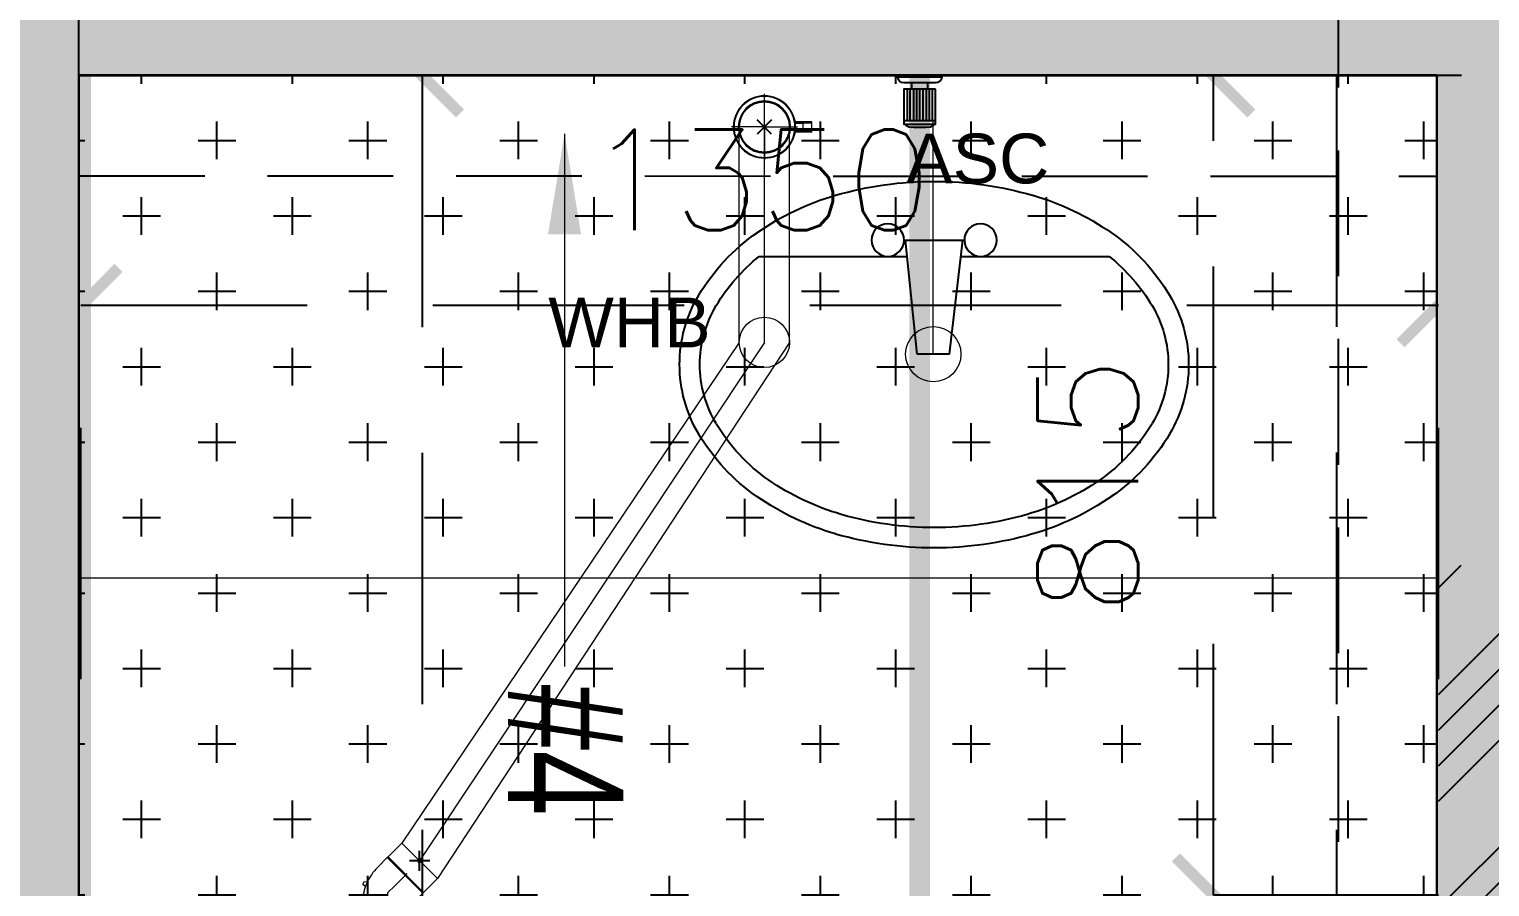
# Model space of a CAD drawing. Header units: millimetres. Extents: x 1135099 to 1230264, y -5736945 to -5695799.
# Drawn here: x 1185131 to 1186584, y -5715655 to -5714802 of the extents above; entities that cross this region are included whole.
import ezdxf

# ---------------------------------------------------------------- set-up
doc = ezdxf.new("R2010")
doc.units = ezdxf.units.MM
doc.header["$LTSCALE"] = 1000
doc.header["$MEASUREMENT"] = 0
for name, pattern in [('$0$( Hidden )', [0.375, 0.25, -0.125]), ('3BHK-A$0$( Hidden )', [0.375, 0.25, -0.125]), ('3BHK-A$0$AUDIT_D_120904163729-0', [0]), ('AUDIT_D_120904163729-0', [0]), ('T8(T9 IS SIMILAR) - DIMENSION & TEXTING$0$1', [0]), ('T8(T9 IS SIMILAR) - DIMENSION & TEXTING$0$CENTERX2', [101.6, 63.5, -12.7, 12.7, -12.7]), ('T8(T9 IS SIMILAR) - DIMENSION & TEXTING$0$HIDDEN', [0.375, 0.25, -0.125]), ('T8(T9 IS SIMILAR) - DIMENSION & TEXTING$1$AUDIT_D_120904163729-0', [0]), ('T8(T9 IS SIMILAR)$0$$0$HIDDEN', [0.375, 0.25, -0.125])]:
    doc.linetypes.add(name, pattern=pattern)
doc.layers.get('0').update_dxf_attribs({"linetype": 'AUDIT_D_120904163729-0'})
for name, color, linetype in [('$0$a-beam 2', 50, 'Continuous'), ('3BHK-A$0$$1$LEDGE WALL', 5, 'Continuous'), ('3BHK-A$0$A-HATCH -160', 251, '3BHK-A$0$AUDIT_D_120904163729-0'), ('3BHK-A$0$A-SANITARY', 2, 'Continuous'), ('3BHK-A$0$A-TOI SUNK 50MM', 8, 'Continuous'), ('T8(T9 IS SIMILAR) - DIMENSION & TEXTING$0$A-DIMENSIONS', 2, 'T8(T9 IS SIMILAR) - DIMENSION & TEXTING$0$HIDDEN'), ('T8(T9 IS SIMILAR) - DIMENSION & TEXTING$0$A-PLUMBING', 7, 'T8(T9 IS SIMILAR) - DIMENSION & TEXTING$1$AUDIT_D_120904163729-0'), ('T8(T9 IS SIMILAR) - DIMENSION & TEXTING$0$KITCHEN BLOCK', 255, 'Continuous'), ('T8(T9 IS SIMILAR) - DIMENSION & TEXTING$0$U-TI-BOILER', 1, 'T8(T9 IS SIMILAR) - DIMENSION & TEXTING$0$1'), ('T8(T9 IS SIMILAR) - DIMENSION & TEXTING$0$U-TI-TEXT', 7, 'Continuous'), ('T8(T9 IS SIMILAR) - DIMENSION & TEXTING$0$U-TI-WS', 5, 'Continuous'), ('T8(T9 IS SIMILAR)$0$S-BEAM', 20, 'T8(T9 IS SIMILAR)$0$$0$HIDDEN'), ('T8_REFUGE COLUMNS$1$A-RCC COLS', 3, 'Continuous'), ('T8_TYPICAL COLUMNS$0$A-RCC COLS', 3, 'Continuous')]:
    doc.layers.add(name, color=color, linetype=linetype)
for name, color, linetype, lineweight in [('3BHK-A$0$a-TOI-fixtures', 251, 'Continuous', 0), ('3BHK-A$0$A-WALL- 160', 6, 'Continuous', 30), ('T8(T9 IS SIMILAR) - DIMENSION & TEXTING$0$pl-50dia waste pie', 6, 'Continuous', 0), ('T8(T9 IS SIMILAR) - DIMENSION & TEXTING$0$pl-50dia waste pipe1', 6, 'Continuous', 0), ('T8(T9 IS SIMILAR) - DIMENSION & TEXTING$1$R0-18-10-2014-T1-1st Podium Floor Plan$0$Text', 2, 'Continuous', 0), ('T8(T9 IS SIMILAR)$0$D&W', 8, 'Continuous', 25)]:
    doc.layers.add(name, color=color, linetype=linetype, lineweight=lineweight)
doc.layers.add('A-RERA CARPET AREA', color=30, linetype='Continuous', plot=False)
doc.layers.add('T8(T9 IS SIMILAR) - DIMENSION & TEXTING$0$GEB-BEZUG', color=2, linetype='Continuous', lineweight=25, true_color=0xffff00)
doc.layers.add('T8_REFUGE COLUMNS$1$COL-HATCH', color=7, linetype='Continuous', lineweight=25, true_color=0xa3a3a3)
doc.styles.add('T8(T9 IS SIMILAR) - DIMENSION & TEXTING$0$arial', font='sanss___.ttf')
doc.styles.add('T8(T9 IS SIMILAR) - DIMENSION & TEXTING$0$Romans 1', font='romans.shx', dxfattribs={"height": 100})
doc.styles.add('T8(T9 IS SIMILAR) - DIMENSION & TEXTING$1$ARIAL ARROW', font='swisscl.ttf')
doc.styles.add('T8(T9 IS SIMILAR) - DIMENSION & TEXTING$1$Tahoma', font='tahoma.ttf')
doc.dimstyles.new('T8(T9 IS SIMILAR) - DIMENSION & TEXTING$0$ALPINE S', dxfattribs={"dimscale": 0, "dimtxt": 100, "dimasz": 75, "dimexe": 0, "dimexo": 0, "dimgap": 75, "dimtad": 1, "dimdec": 0, "dimzin": 0, "dimdsep": 46, "dimtxsty": 'T8(T9 IS SIMILAR) - DIMENSION & TEXTING$0$Romans 1', "dimblk": 'T8(T9 IS SIMILAR) - DIMENSION & TEXTING$0$_ArchTick', "dimcen": 0.09, "dimclrd": 256, "dimclre": 256, "dimclrt": 7, "dimadec": 0, "dimazin": 0, "dimtfac": 1, "dimtdec": 0, "dimtofl": 0, "dimtmove": 1, "dimatfit": 0, "dimldrblk": 'T8(T9 IS SIMILAR) - DIMENSION & TEXTING$0$_Open90', "dimfxl": 1, "dimtolj": 1, "dimtzin": 0, "dimarcsym": 0})
doc.dimstyles.new('T8(T9 IS SIMILAR) - DIMENSION & TEXTING$1$SAMATA STD', dxfattribs={"dimtxt": 100, "dimasz": 50, "dimexe": 50, "dimexo": 50, "dimgap": 10, "dimtad": 0, "dimdec": 0, "dimrnd": 5, "dimzin": 0, "dimdsep": 46, "dimtxsty": 'T8(T9 IS SIMILAR) - DIMENSION & TEXTING$1$Tahoma', "dimblk": 'T8(T9 IS SIMILAR) - DIMENSION & TEXTING$1$_Origin2', "dimcen": -50, "dimdle": 50, "dimclrd": 7, "dimclre": 7, "dimclrt": 7, "dimadec": 0, "dimazin": 0, "dimtfac": 1, "dimtdec": 0, "dimtmove": 1, "dimatfit": 3, "dimfxl": 150, "dimtfill": 1, "dimtolj": 1, "dimtzin": 0, "dimlwd": -1, "dimlwe": -1, "dimarcsym": 0})

# ---------------------------------------------------------------- blocks, each defined once
blk = doc.blocks.new('$0$A$C76D3746F')
at = {"layer": '$0$a-beam 2', "color": 8, "linetype": '$0$( Hidden )', "ltscale": 0.5}
blk.add_line((-1600.6, -5399.8), (-1600.6, -815, -0.1), dxfattribs=at)
blk = doc.blocks.new('T8(T9 IS SIMILAR) - DIMENSION & TEXTING$0$_ArchTick')
at = {"color": 0, "linetype": 'ByBlock', "const_width": 0.15}
blk.add_lwpolyline([(-0.5, -0.5), (0.5, 0.5)], dxfattribs=at)
blk = doc.blocks.new('*D383')
at = {"layer": 'T8(T9 IS SIMILAR) - DIMENSION & TEXTING$0$A-DIMENSIONS', "linetype": 'T8(T9 IS SIMILAR) - DIMENSION & TEXTING$0$HIDDEN', "lineweight": -2, "transparency": 16777216}
for p, q in [((1186532.7, -5714848.7), (1186309.2, -5714848.7)), ((1186532.7, -5715663.5), (1186309.2, -5715663.5))]:
    blk.add_line(p, q, dxfattribs=at)
at = {"layer": 'T8(T9 IS SIMILAR) - DIMENSION & TEXTING$0$A-DIMENSIONS', "lineweight": -2, "transparency": 16777216}
blk.add_line((1186309.2, -5715663.5), (1186309.2, -5714848.7), dxfattribs=at)
at = {"layer": 'T8(T9 IS SIMILAR) - DIMENSION & TEXTING$0$A-DIMENSIONS', "linetype": 'ByBlock', "lineweight": -2, "transparency": 16777216, "xscale": 75, "yscale": 75, "zscale": 75}
for p, rotation in [((1186309.2, -5714848.7), 90), ((1186309.2, -5715663.5), 270)]:
    blk.add_blockref('T8(T9 IS SIMILAR) - DIMENSION & TEXTING$0$_ArchTick', p, dxfattribs=dict(at, rotation=rotation))
at = {"layer": 'T8(T9 IS SIMILAR) - DIMENSION & TEXTING$0$A-DIMENSIONS', "color": 7, "linetype": 'ByBlock', "transparency": 16777216, "insert": (1186184.2, -5715256.1), "char_height": 100, "attachment_point": 5, "rotation": 90, "style": 'T8(T9 IS SIMILAR) - DIMENSION & TEXTING$0$Romans 1'}
blk.add_mtext('\\A1;815', dxfattribs=at)
blk = doc.blocks.new('T8(T9 IS SIMILAR) - DIMENSION & TEXTING$0$_Open90')
at = {"color": 0, "linetype": 'ByBlock', "lineweight": -2}
for p, q in [((-0.5, 0.5), (0, 0)), ((0, 0), (-1, 0)), ((0, 0), (-0.5, -0.5))]:
    blk.add_line(p, q, dxfattribs=at)
blk = doc.blocks.new('*D384')
at = {"layer": 'T8(T9 IS SIMILAR) - DIMENSION & TEXTING$0$A-DIMENSIONS', "linetype": 'T8(T9 IS SIMILAR) - DIMENSION & TEXTING$0$HIDDEN', "lineweight": -2, "transparency": 16777216}
for p, q in [((1185182.7, -5715448.7), (1185182.7, -5715077.3)), ((1186532.7, -5715448.7), (1186532.7, -5715077.3))]:
    blk.add_line(p, q, dxfattribs=at)
at = {"layer": 'T8(T9 IS SIMILAR) - DIMENSION & TEXTING$0$A-DIMENSIONS', "lineweight": -2, "transparency": 16777216}
blk.add_line((1186532.7, -5715077.3), (1185182.7, -5715077.3), dxfattribs=at)
at = {"layer": 'T8(T9 IS SIMILAR) - DIMENSION & TEXTING$0$A-DIMENSIONS', "linetype": 'ByBlock', "lineweight": -2, "transparency": 16777216, "xscale": 75, "yscale": 75, "zscale": 75, "rotation": 180}
blk.add_blockref('T8(T9 IS SIMILAR) - DIMENSION & TEXTING$0$_ArchTick', (1185182.7, -5715077.3), dxfattribs=at)
at = {"layer": 'T8(T9 IS SIMILAR) - DIMENSION & TEXTING$0$A-DIMENSIONS', "linetype": 'ByBlock', "lineweight": -2, "transparency": 16777216, "xscale": 75, "yscale": 75, "zscale": 75}
blk.add_blockref('T8(T9 IS SIMILAR) - DIMENSION & TEXTING$0$_ArchTick', (1186532.7, -5715077.3), dxfattribs=at)
at = {"layer": 'T8(T9 IS SIMILAR) - DIMENSION & TEXTING$0$A-DIMENSIONS', "color": 7, "linetype": 'ByBlock', "transparency": 16777216, "insert": (1185857.7, -5714952.3), "char_height": 100, "attachment_point": 5, "style": 'T8(T9 IS SIMILAR) - DIMENSION & TEXTING$0$Romans 1'}
blk.add_mtext('\\A1;1350', dxfattribs=at)
blk = doc.blocks.new('*D385')
at = {"layer": 'T8(T9 IS SIMILAR) - DIMENSION & TEXTING$0$A-DIMENSIONS', "linetype": 'T8(T9 IS SIMILAR) - DIMENSION & TEXTING$0$HIDDEN', "lineweight": -2, "transparency": 16777216}
for p, q in [((1185777.6, -5714848.7), (1185522.3, -5714848.7)), ((1185731.8, -5717398.7), (1185522.3, -5717398.7))]:
    blk.add_line(p, q, dxfattribs=at)
at = {"layer": 'T8(T9 IS SIMILAR) - DIMENSION & TEXTING$0$A-DIMENSIONS', "lineweight": -2, "transparency": 16777216}
blk.add_line((1185522.3, -5714848.7), (1185522.3, -5717398.7), dxfattribs=at)
at = {"layer": 'T8(T9 IS SIMILAR) - DIMENSION & TEXTING$0$A-DIMENSIONS', "linetype": 'ByBlock', "lineweight": -2, "transparency": 16777216, "xscale": 75, "yscale": 75, "zscale": 75}
for p, rotation in [((1185522.3, -5714848.7), 90), ((1185522.3, -5717398.7), 270)]:
    blk.add_blockref('T8(T9 IS SIMILAR) - DIMENSION & TEXTING$0$_ArchTick', p, dxfattribs=dict(at, rotation=rotation))
at = {"layer": 'T8(T9 IS SIMILAR) - DIMENSION & TEXTING$0$A-DIMENSIONS', "color": 7, "linetype": 'ByBlock', "transparency": 16777216, "insert": (1185397.3, -5716123.7), "char_height": 100, "attachment_point": 5, "rotation": 90, "style": 'T8(T9 IS SIMILAR) - DIMENSION & TEXTING$0$Romans 1'}
blk.add_mtext('\\A1;2550', dxfattribs=at)
blk = doc.blocks.new('T8(T9 IS SIMILAR) - DIMENSION & TEXTING$0$Einfügepunkt')
at = {"layer": 'T8(T9 IS SIMILAR) - DIMENSION & TEXTING$0$GEB-BEZUG'}
for p, q in [((-7.1, -7.1), (7.1, 7.1)), ((-7.1, 7.1), (7.1, -7.1))]:
    blk.add_line(p, q, dxfattribs=at)
blk = doc.blocks.new('T8(T9 IS SIMILAR) - DIMENSION & TEXTING$0$361.771.16.1_G')
at = {"lineweight": 13, "ltscale": 25}
for p, q in [((0, 0), (0, 32.8)), ((-47, 5.2), (-30.6, 5.2)), ((-47, -5.2), (-47, 5.2)), ((-47, 3.7), (-30.8, 3.7)), ((-38, 3.7), (-38, -3.8)), ((-30.8, 3.7), (-38, 3.7)), ((-47, -3.7), (-30.8, -3.7)), ((-47, -5.2), (-30.6, -5.2)), ((-38, -3.8), (-30.8, -3.8)), ((0, 0), (-32.8, 0)), ((0, 0), (0, -32.8)), ((0, 0), (32.8, 0))]:
    blk.add_line(p, q, dxfattribs=at)
for radius in [31, 30.3, 26, 25]:
    blk.add_circle((0, 0), radius, dxfattribs=at)
blk.add_blockref('T8(T9 IS SIMILAR) - DIMENSION & TEXTING$0$Einfügepunkt', (0, 0), dxfattribs=at)
blk = doc.blocks.new('T8(T9 IS SIMILAR) - DIMENSION & TEXTING$0$361.045.16.1_A')
at = {"ltscale": 25}
for p, q in [((-49.5, 14.1), (-14.1, 49.5)), ((3.2, 32.2), (-14.1, 49.5)), ((3.2, 32.2), (-32.2, -3.2)), ((-31.5, -3.9), (3.9, 31.5)), ((3.2, 31.5), (-31.5, -3.2)), ((3.2, 31.5), (3.2, 32.2)), ((3.2, 31.5), (3.9, 31.5)), ((10.4, 25), (3.9, 31.5)), ((-13.8, 13.8), (-15.6, 15.6)), ((-32.2, -3.2), (-49.5, 14.1)), ((0, 0), (-13.8, 13.8)), ((-5.6, 5.6), (-7.3, 7.3)), ((0, -10.4), (0, 0)), ((23.4, 11.3), (20.3, 10.9)), ((24.5, 8.5), (22, 6.6)), ((23.4, 11.3), (24.5, 8.5)), ((-31.5, -3.2), (-32.2, -3.2)), ((-31.5, -3.2), (-31.5, -3.9)), ((-25, -10.4), (-31.5, -3.9)), ((-25, -24.5), (-25, -10.4)), ((0, -24.5), (0, -10.4)), ((25, -24.5), (25, -10.4)), ((-24.5, -25), (-25, -24.5)), ((25, -24.5), (-25, -24.5)), ((-24.5, -25), (-25, -25.5)), ((-25, -45), (-25, -25.5)), ((-25, -25.5), (25, -25.5)), ((-24.5, -25), (24.5, -25)), ((0, -27), (0, -24.5)), ((24.5, -25), (25, -24.5)), ((24.5, -25), (25, -25.5)), ((25, -45), (25, -25.5)), ((0, -45), (0, -42.5)), ((-25, -45), (25, -45)), ((0, -45), (-2.5, -45)), ((0, -45), (0, -47.5)), ((0, -45), (2.5, -45))]:
    blk.add_line(p, q, dxfattribs=at)
for start, end in [(25.1575, 45), (0, 19.8425)]:
    blk.add_arc((-25, -10.4), 50, start, end, dxfattribs=at)
blk.add_open_spline([(22, 6.6), (22, 6.6), (22, 6.6), (22, 6.8), (21.9, 6.9), (21.8, 7.2), (21.7, 7.4), (21.5, 7.8), (21.4, 8), (21.3, 8.3), (21.2, 8.5), (21.1, 8.8), (21, 8.9), (20.9, 9.3), (20.8, 9.4), (20.7, 9.8), (20.6, 10.1), (20.4, 10.5), (20.4, 10.6), (20.3, 10.8), (20.3, 10.9), (20.3, 10.9)], degree=3, knots=[-0.7326885, -0.7326885, -0.7326885, -0.7326885, -0.6703276, -0.6703276, -0.5851203, -0.5851203, -0.4924215, -0.4924215, -0.4253679, -0.4253679, -0.3759063, -0.3759063, -0.3289293, -0.3289293, -0.2716255, -0.2716255, -0.1856359, -0.1856359, -0.0935578, -0.0935578, 0, 0, 0, 0], dxfattribs=at)
blk.add_blockref('T8(T9 IS SIMILAR) - DIMENSION & TEXTING$0$Einfügepunkt', (0, -45), dxfattribs=at)
blk = doc.blocks.new('T8(T9 IS SIMILAR) - DIMENSION & TEXTING$0$ASC')
at = {"layer": 'T8(T9 IS SIMILAR) - DIMENSION & TEXTING$0$U-TI-BOILER'}
for points in [[(631187.54, 41364.6471), (631187.5537, 41364.6471)], [(631187.5649, 41364.6039), (631187.5289, 41364.6039), (631187.5289, 41364.6399), (631187.5289, 41364.6435), (631187.5649, 41364.6435), (631187.5649, 41364.6039)], [(631187.5649, 41364.6399), (631187.5289, 41364.6399)], [(631187.5325, 41364.6039), (631187.5325, 41364.6399)], [(631187.5361, 41364.6399), (631187.5361, 41364.6039)], [(631187.5397, 41364.6039), (631187.5397, 41364.6399)], [(631187.5433, 41364.6039), (631187.5433, 41364.6399)], [(631187.5469, 41364.6399), (631187.5469, 41364.6039)], [(631187.5505, 41364.6039), (631187.5505, 41364.6399)], [(631187.5541, 41364.6039), (631187.5541, 41364.6399)], [(631187.5577, 41364.6039), (631187.5577, 41364.6399)], [(631187.5613, 41364.6399), (631187.5613, 41364.6039)], [(631187.5649, 41364.5967), (631187.5289, 41364.5967)], [(631187.5379, 41364.6039), (631187.5379, 41364.5967)], [(631187.5559, 41364.5967), (631187.5559, 41364.6039)], [(631187.5217, 41364.5895), (631187.5721, 41364.5895)]]:
    blk.add_lwpolyline(points, dxfattribs=at)
for centre, radius, start, end in [((631187.5374, 41364.6384), 0.00911, 72.8198, 145.9406), ((631187.5563, 41364.6384), 0.00911, 34.0594, 107.1803), ((631187.5289, 41364.5895), 0.0072, 90, 180), ((631187.5649, 41364.5895), 0.0072, 0, 90)]:
    blk.add_arc(centre, radius, start, end, dxfattribs=at)
blk = doc.blocks.new('T8(T9 IS SIMILAR) - DIMENSION & TEXTING$0$A$C77D62699')
at = {"layer": 'T8(T9 IS SIMILAR) - DIMENSION & TEXTING$0$pl-50dia waste pipe1'}
for p, q in [((-21614.8, -1239.9, 1.3), (-21614.8, -1025.7, 1.3)), ((-21564.8, -1239.9, 1.3), (-21564.8, -1025.7, 1.3)), ((-21614.8, -1239.9, 1.3), (-21950.3, -1737.7, 0.8)), ((-21564.8, -1239.9, 1.3), (-21914.9, -1773, 0.8))]:
    blk.add_line(p, q, dxfattribs=at)
at = {"layer": 'T8(T9 IS SIMILAR) - DIMENSION & TEXTING$0$pl-50dia waste pipe1', "color": 12, "linetype": 'T8(T9 IS SIMILAR) - DIMENSION & TEXTING$0$CENTERX2'}
for q in [(-21589.8, -1025.7, 1.3), (-21932.6, -1755.4, 0.8)]:
    blk.add_line((-21589.8, -1239.9, 1.3), q, dxfattribs=at)
at = {"layer": 'T8(T9 IS SIMILAR) - DIMENSION & TEXTING$0$pl-50dia waste pipe1', "ltscale": 0.1}
for centre in [(-21589.8, -1025.7, 1.3), (-21589.8, -1239.9, 1.3)]:
    blk.add_circle(centre, 25, dxfattribs=at)
at = {"layer": 'T8(T9 IS SIMILAR) - DIMENSION & TEXTING$0$U-TI-WS', "lineweight": 40, "ltscale": 0.01, "const_width": 20.5, "elevation": 0.7}
blk.add_lwpolyline([(-21047.5, -3746.8), (-21047.5, -3847.5), (-21435.3, -3847.5), (-21435.3, -975.6)], dxfattribs=at)
at = {"layer": 'T8(T9 IS SIMILAR) - DIMENSION & TEXTING$0$KITCHEN BLOCK', "xscale": -871.6493472992639, "yscale": 871.6493472992646, "zscale": 871.6493472992646, "rotation": 180.001534180152}
blk.add_blockref('T8(T9 IS SIMILAR) - DIMENSION & TEXTING$0$ASC', (-550196613.8, 36039710, 0.7), dxfattribs=at)
at = {"layer": 'T8(T9 IS SIMILAR) - DIMENSION & TEXTING$0$pl-50dia waste pie', "xscale": -1.000020158935082, "yscale": 1.000020158935082, "zscale": 1.000020158935082}
blk.add_blockref('T8(T9 IS SIMILAR) - DIMENSION & TEXTING$0$361.771.16.1_G', (-21589.7, -1025.7, 1.3), dxfattribs=at)
at = {"layer": 'T8(T9 IS SIMILAR) - DIMENSION & TEXTING$0$pl-50dia waste pie', "ltscale": 0.1, "xscale": 1.000020158935082, "yscale": 1.000020158935082, "zscale": 1.000020158935082, "rotation": 135}
blk.add_blockref('T8(T9 IS SIMILAR) - DIMENSION & TEXTING$0$361.045.16.1_A', (-21964.4, -1787.2, 0.8), dxfattribs=at)
at = {"layer": 'T8(T9 IS SIMILAR) - DIMENSION & TEXTING$0$U-TI-TEXT', "style": 'T8(T9 IS SIMILAR) - DIMENSION & TEXTING$0$arial'}
for s, p in [('ASC', (-21448.7, -1081.8, 1.3)), ('WHB', (-21804.7, -1244.9, 1.3))]:
    blk.add_text(s, height=49.53, rotation=359.9999, dxfattribs=at).set_placement(p)
blk = doc.blocks.new('T8(T9 IS SIMILAR) - DIMENSION & TEXTING$1$_Origin2')
at = {"color": 0, "linetype": 'ByBlock', "lineweight": -2}
blk.add_line((-0.5, 0), (-1, 0), dxfattribs=at)
for radius in [0.5, 0.25]:
    blk.add_circle((0, 0), radius, dxfattribs=at)
blk = doc.blocks.new('T8_REFUGE COLUMNS')
at = {"layer": 'T8_REFUGE COLUMNS$1$COL-HATCH', "linetype": 'ByBlock'}
h = blk.add_hatch(color=256, dxfattribs=at)
h.dxf.hatch_style = 1
h.paths.add_polyline_path([(1184832.1, -5718799.9), (1185182.1, -5718799.9), (1185182.1, -5709299.9), (1184832.1, -5709299.9)])
at = {"layer": 'T8_REFUGE COLUMNS$1$A-RCC COLS', "linetype": 'ByBlock'}
blk.add_lwpolyline([(1184832.1, -5718799.9), (1185182.1, -5718799.9), (1185182.1, -5709299.9), (1184832.1, -5709299.9)], close=True, dxfattribs=at)
blk = doc.blocks.new('T8_TYPICAL COLUMNS')
at = {"layer": 'T8_TYPICAL COLUMNS$0$A-RCC COLS', "linetype": 'ByBlock'}
blk.add_blockref('T8_REFUGE COLUMNS', (0, 0), dxfattribs=at)
blk = doc.blocks.new('3BHK-A$0$WB1')
at = {"layer": '3BHK-A$0$A-SANITARY', "color": 0, "ltscale": 1000}
for p, q in [((190074.4, -1779394.5), (190063, -1779507.9)), ((190106.8, -1779394.5), (190119.9, -1779507.9)), ((189917.5, -1779491.7), (190064.6, -1779491.7)), ((190118, -1779491.7), (190265.4, -1779491.7)), ((190061.5, -1779507.9), (190121.4, -1779507.9))]:
    blk.add_line(p, q, dxfattribs=at)
at = {"layer": '3BHK-A$0$A-SANITARY', "color": 0}
blk.add_line((190106.8, -1779394.5), (190074.4, -1779394.5), dxfattribs=at)
for centre, major_axis, start_param, end_param in [((190091.4, -1779555.7), (-92.6, 341.5), 6.018375, 6.298924), ((190091.4, -1779555.7), (-92.6, 341.5), 5.737826, 6.018375), ((190067.1, -1779471.3), (-69.6, 256.7), 0.015739, 0.342992), ((190091.4, -1779555.7), (-87.3, 322), 6.018375, 6.298924), ((190091.4, -1779555.7), (-87.3, 322), 5.737826, 6.018375), ((190115.8, -1779471.3), (-69.6, 256.7), 5.410573, 5.737826), ((190067.1, -1779471.3), (-64.3, 237.2), 0.015739, 0.342992), ((190115.8, -1779471.3), (-64.3, 237.2), 5.410573, 5.737826), ((190030, -1779417.8), (-52.6, 193.9), 0.342992, 0.768932), ((190152.9, -1779417.8), (-52.6, 193.9), 4.984633, 5.410573), ((190030, -1779417.8), (-47.3, 174.4), 0.342992, 0.768932), ((190152.9, -1779417.8), (-47.3, 174.4), 4.984633, 5.410573), ((189973.2, -1779384.1), (-35.3, 130.2), 0.768932, 1.305986), ((190209.6, -1779384.1), (-35.3, 130.2), 4.447579, 4.984633), ((189973.2, -1779384.1), (-30, 110.7), 0.768932, 1.305986), ((190209.6, -1779384.1), (-30, 110.7), 4.447579, 4.984633), ((189973.2, -1779384.1), (-35.3, 130.2), 1.305986, 1.84304), ((189973.2, -1779384.1), (-30, 110.7), 1.305986, 1.84304), ((190209.6, -1779384.1), (-30, 110.7), 3.910525, 4.447579), ((190209.6, -1779384.1), (-35.3, 130.2), 3.910525, 4.447579), ((190030, -1779350.3), (-52.6, 193.9), 1.84304, 2.268981), ((190030, -1779350.3), (-47.3, 174.4), 1.84304, 2.20494), ((190152.9, -1779350.3), (-47.3, 174.4), 3.548625, 3.910525), ((190152.9, -1779350.3), (-52.6, 193.9), 3.484585, 3.910525), ((190045.3, -1779507.9), (-4.2, 15.6), 6.018375, 12.30156), ((190137.6, -1779507.9), (-4.2, 15.6), 6.018375, 12.30156), ((190067.1, -1779296.9), (-69.6, 256.7), 2.268981, 2.596234), ((190115.8, -1779296.9), (-69.6, 256.7), 3.157331, 3.484585), ((190091.4, -1779212.5), (-92.6, 341.5), 2.596234, 2.876783), ((190091.4, -1779212.5), (-92.6, 341.5), 2.876783, 3.157331)]:
    blk.add_ellipse(centre, major_axis=major_axis, ratio=1, start_param=start_param, end_param=end_param, dxfattribs=at)
blk = doc.blocks.new('3BHK-A')
at = {"layer": '3BHK-A$0$A-HATCH -160', "linetype": 'ByBlock'}
h = blk.add_hatch(dxfattribs=at)
h.set_pattern_fill('ZIGZAG', color=256, scale=250)
h.set_pattern_definition([(9e-15, (1e-08, 0), (31.25, 31.25), [31.25, -31.25]), (90, (31.25, 0), (-31.25, 31.25), [31.25, -31.25])])
h.paths.add_polyline_path([(1185182.8, -5714749.5), (1186532.7, -5714749.5), (1186532.7, -5714149.5), (1186632.7, -5714149.5), (1186632.7, -5714749.5), (1188712.7, -5714749.5), (1188712.7, -5714049.5), (1189032.5, -5714049.5), (1189032.5, -5714149.5), (1188812.7, -5714149.5), (1188812.7, -5715449.5), (1189032.5, -5715449.5), (1189032.5, -5715549.5), (1188712.7, -5715549.5), (1188712.7, -5714849.5), (1186632.7, -5714849.5), (1186632.7, -5715664.5), (1186532.7, -5715664.5), (1186532.7, -5714849.5), (1185182.8, -5714849.5)])
h.paths.add_polyline_path([(1185182.8, -5713249.5), (1185782.7, -5713249.5), (1185782.7, -5713149.5), (1185182.8, -5713149.5)])
h.paths.add_polyline_path([(1186532.7, -5710699.5), (1186632.7, -5710699.5), (1186632.7, -5713249.5), (1186532.7, -5713249.5)])
h.paths.add_polyline_path([(1186532.7, -5717399.5), (1186632.7, -5717399.5), (1186632.7, -5716414.5), (1186532.7, -5716414.5)])
h.paths.add_polyline_path([(1194902.2, -5715375), (1194082.3, -5715375), (1194082.3, -5715475), (1194902.2, -5715475)])
h.paths.add_polyline_path([(1195782.2, -5715375), (1196682.2, -5715375), (1196682.2, -5715475), (1195782.2, -5715475)])
h.paths.add_polyline_path([(1194132.5, -5714149.9), (1196532.4, -5714149.9), (1196532.4, -5714049.9), (1194132.5, -5714049.9)])
h.paths.add_polyline_path([(1197432.4, -5711800.2), (1197532.4, -5711800.2), (1197532.4, -5714149.9), (1197432.4, -5714149.9)])
h.paths.add_polyline_path([(1198282.4, -5714149.9), (1198958.7, -5714149.9), (1198958.7, -5714049.9), (1198282.4, -5714049.9)])
h.paths.add_polyline_path([(1196871.9, -5720208.6), (1196082.2, -5720209.7), (1196082.3, -5720109.7), (1196082.2, -5720109.7), (1196182.2, -5720109.7), (1196871.9, -5720108.6)])
h.paths.add_polyline_path([(1193397.2, -5709939.9), (1193882.3, -5709939.6), (1193882.3, -5710040.1), (1193397.3, -5710040.1)])
h.paths.add_polyline_path([(1186632.7, -5708554.7), (1187192.3, -5708554.8), (1187192.3, -5708654.7), (1186632.7, -5708654.7)])
h.paths.add_polyline_path([(1194182.3, -5715724), (1194082.3, -5715724), (1194082.3, -5715474), (1194182.3, -5715474)])
at = {"layer": '3BHK-A$0$A-TOI SUNK 50MM'}
h = blk.add_hatch(dxfattribs=at)
h.set_pattern_fill('CROSS', color=256, scale=300, style=0)
h.set_pattern_definition([(9e-15, (-0.65, 1286.84), (75, 75), [37.5, -112.5]), (90, (18.1, 1268.09), (-75, 75), [37.5, -112.5])])
h.paths.add_polyline_path([(1186532.7, -5713148.5), (1185182.4, -5713148.5), (1185182.4, -5710698.5), (1186532.7, -5710698.5)])
h.paths.add_polyline_path([(1185182.4, -5714848.6), (1186532.7, -5714848.6), (1186532.7, -5717398.5), (1185182.4, -5717398.5)])
at = {"layer": '3BHK-A$0$$1$LEDGE WALL', "linetype": '3BHK-A$0$( Hidden )', "ltscale": 0.5}
blk.add_line((1185182.4, -5714948.6, 0), (1186532.7, -5714948.7), dxfattribs=at)
at = {"layer": '3BHK-A$0$A-TOI SUNK 50MM', "elevation": 0}
blk.add_lwpolyline([(1185182.4, -5714848.6), (1186532.7, -5714848.6), (1186532.7, -5717398.5), (1185182.4, -5717398.5)], close=True, dxfattribs=at)
at = {"layer": '3BHK-A$0$a-TOI-fixtures'}
blk.add_line((1186182.9, -5714848.6, 0), (1185532.6, -5714848.6, 0), dxfattribs=at)
at = {"layer": '3BHK-A$0$a-TOI-fixtures', "extrusion": (-2.53026e-07, -3.57019e-09, 1)}
blk.add_line((1186031.9, -5715125.8, 0), (1186031.9, -5714894.2, 0), dxfattribs=at)
at = {"layer": '3BHK-A$0$a-TOI-fixtures', "ltscale": 500}
blk.add_line((1186532.7, -5715348.6), (1185182.8, -5715348.6), dxfattribs=at)
at = {"layer": '3BHK-A$0$a-TOI-fixtures', "extrusion": (-2.53026e-07, -3.57019e-09, 1)}
blk.add_circle((1186031.9, -5715125.8, -0.3), 27.5, dxfattribs=at)
at = {"layer": '3BHK-A$0$A-WALL- 160', "linetype": 'ByBlock'}
for q in [(1185182.8, -5714848.5, 0), (1186532.7, -5715663.5, 0)]:
    blk.add_line((1186532.7, -5714848.5, 0), q, dxfattribs=at)
at = {"layer": '3BHK-A$0$a-TOI-fixtures', "extrusion": (-2.28199e-17, -8.33598e-18, -1), "zscale": -0.9999999999999998, "rotation": 179.9999999999999}
blk.add_blockref('3BHK-A$0$WB1', (-995941.3, -7494520.3, 0), dxfattribs=at)
blk = doc.blocks.new('T8(T9 IS SIMILAR)')
at = {"layer": 'T8(T9 IS SIMILAR)$0$S-BEAM'}
for p, q in [((1189932, -5714848.8, -0.2), (1185182.1, -5714848.8, -0.2)), ((1186432.8, -5714848.7, -0.2), (1186432.1, -5719483.5, -0.2))]:
    blk.add_line(p, q, dxfattribs=at)
at = {"layer": 'T8(T9 IS SIMILAR)$0$D&W', "linetype": 'ByBlock'}
for name in ['T8_TYPICAL COLUMNS', '3BHK-A']:
    blk.add_blockref(name, (0, 0), dxfattribs=at)
blk = doc.blocks.new('T8(T9 IS SIMILAR) - DIMENSION & TEXTING')
at = {"layer": 'T8(T9 IS SIMILAR) - DIMENSION & TEXTING$0$A-PLUMBING', "linetype": 'ByBlock'}
blk.add_blockref('T8(T9 IS SIMILAR) - DIMENSION & TEXTING$0$A$C77D62699', (1207452.3, -5713874), dxfattribs=at)
at = {"layer": 'T8(T9 IS SIMILAR) - DIMENSION & TEXTING$1$R0-18-10-2014-T1-1st Podium Floor Plan$0$Text', "linetype": 'ByBlock', "style": 'T8(T9 IS SIMILAR) - DIMENSION & TEXTING$1$ARIAL ARROW'}
blk.add_text('#4', height=114.75, rotation=270, dxfattribs=at).set_placement((1185607.6, -5715453.9, 0))
at = {"layer": 'T8(T9 IS SIMILAR) - DIMENSION & TEXTING$0$A-DIMENSIONS', "linetype": 'ByBlock'}
for base, p1, p2, angle, picture, middle in [((1185522.3, -5717398.7, 0.5), (1185777.6, -5714848.7, 0.5), (1185731.8, -5717398.7, 0.5), 270, '*D385', (1185397.3, -5716123.7, 0.5)), ((1186309.2, -5714848.7, 0.5), (1186532.7, -5715663.5, 0), (1186532.7, -5714848.7, 0.5), 270, '*D383', (1186184.2, -5715256.1, 0.5)), ((1185182.7, -5715077.3, 0.5), (1186532.7, -5715448.7, 0.5), (1185182.7, -5715448.7, 0.9), 180, '*D384', (1185857.7, -5714952.3, 0.5))]:
    dim = blk.add_linear_dim(base=base, p1=p1, p2=p2, angle=angle, dimstyle='T8(T9 IS SIMILAR) - DIMENSION & TEXTING$0$ALPINE S', override={"dimscale": 1, "dimfxl": 5, "dimarcsym": 1}, dxfattribs=at)
    dim.commit()
    dim.dimension.update_dxf_attribs({"geometry": picture, "text_midpoint": middle})
at = {"layer": 'T8(T9 IS SIMILAR) - DIMENSION & TEXTING$1$R0-18-10-2014-T1-1st Podium Floor Plan$0$Text'}
blk.add_leader([(1185663.8, -5714906.4), (1185663.8, -5715327.5), (1185663.8, -5715436)], dimstyle='T8(T9 IS SIMILAR) - DIMENSION & TEXTING$1$SAMATA STD', override={"dimscale": 1, "dimasz": 100, "dimclrd": 2, "dimfxlon": 1, "dimarcsym": 1}, dxfattribs=at)

msp = doc.modelspace()

# ---------------------------------------------------------------- hatches: boundary and pattern name
at = {"layer": '$0$a-beam 2', "linetype": '$0$( Hidden )', "ltscale": 0.5}
h = msp.add_hatch(dxfattribs=at)
h.set_pattern_fill('ANSI34', color=8, scale=200)
h.set_pattern_definition([(45, (2639.41, -1035.8), (-106.066017, 106.066017), []), (45, (2674.77, -1035.8), (-106.066017, 106.066017), []), (45, (2710.12, -1035.8), (-106.066017, 106.066017), []), (45, (2745.48, -1035.8), (-106.066017, 106.066017), [])])
h.paths.add_polyline_path([(1198282.6, -5716760.5), (1198958.9, -5716760.5), (1198958.9, -5716660.5), (1198282.6, -5716660.5)])
h.paths.add_polyline_path([(1196532.6, -5716760.5), (1194132.6, -5716760.5), (1194132.6, -5716660.5), (1196532.6, -5716660.5)])
h.paths.add_polyline_path([(1194857.5, -5715335.4), (1194857.5, -5715435.4), (1193882.5, -5715435.4), (1193882.5, -5715335.5)])
h.paths.add_polyline_path([(1185782.7, -5714535.5), (1185182.8, -5714535.5), (1185182.8, -5714435.5), (1185782.7, -5714435.5)])
h.paths.add_polyline_path([(1186532.7, -5711985.5), (1186632.7, -5711985.5), (1186632.7, -5714535.5), (1186532.7, -5714535.5)])
h.paths.add_polyline_path([(1189032.8, -5715435.5), (1189032.8, -5715335.5), (1188712.7, -5715335.5), (1188712.7, -5716035.5), (1186632.7, -5716035.5), (1186632.7, -5715335.5), (1186532.7, -5715335.5), (1186532.7, -5716035.5), (1185182.8, -5716035.5), (1185182.8, -5716135.5), (1186532.7, -5716135.5), (1186532.7, -5716835.5), (1186632.7, -5716835.5), (1186632.7, -5716135.5), (1188712.7, -5716135.5), (1188712.7, -5716835.5), (1189032.8, -5716835.5), (1189032.8, -5716735.5), (1188812.7, -5716735.5), (1188812.7, -5715435.5)])
h.paths.add_polyline_path([(1186532.7, -5717585.5), (1186632.7, -5717585.5), (1186632.7, -5718685.5), (1186532.7, -5718685.5)])
h.paths.add_polyline_path([(1186632.7, -5710585.6), (1186632.7, -5710685.7), (1186632.7, -5710685.7), (1186632.7, -5710585.6)])

# ---------------------------------------------------------------- linework, layer by layer
at = {"layer": 'A-RERA CARPET AREA', "const_width": 20, "elevation": 0.6}
msp.add_lwpolyline([(1185182.8, -5710698.3), (1185182.8, -5717398.5), (1186632.8, -5717398.6), (1186632.7, -5719523.5), (1189932.7, -5719523.5), (1189932.7, -5717573.5), (1194182.6, -5717573.5), (1194182.6, -5718598.6), (1196682.3, -5718598.9), (1196682.2, -5715374), (1199207.4, -5715374), (1199207.4, -5714273.5)], dxfattribs=at)

# ---------------------------------------------------------------- block references
at = {"layer": '$0$a-beam 2', "linetype": 'ByBlock', "xscale": -1}
msp.add_blockref('$0$A$C76D3746F', (1184832.7, -5710585.7, 0.1), dxfattribs=at)

# ---------------------------------------------------------------- next in the draw order: block references
at = {"linetype": 'ByBlock'}
msp.add_blockref('T8(T9 IS SIMILAR)', (-1.4, 0.2, -0.6), dxfattribs=at)

# ---------------------------------------------------------------- next in the draw order: block references
msp.add_blockref('T8(T9 IS SIMILAR) - DIMENSION & TEXTING', (0, 0), dxfattribs=at)

doc.saveas('drawing.dxf')
